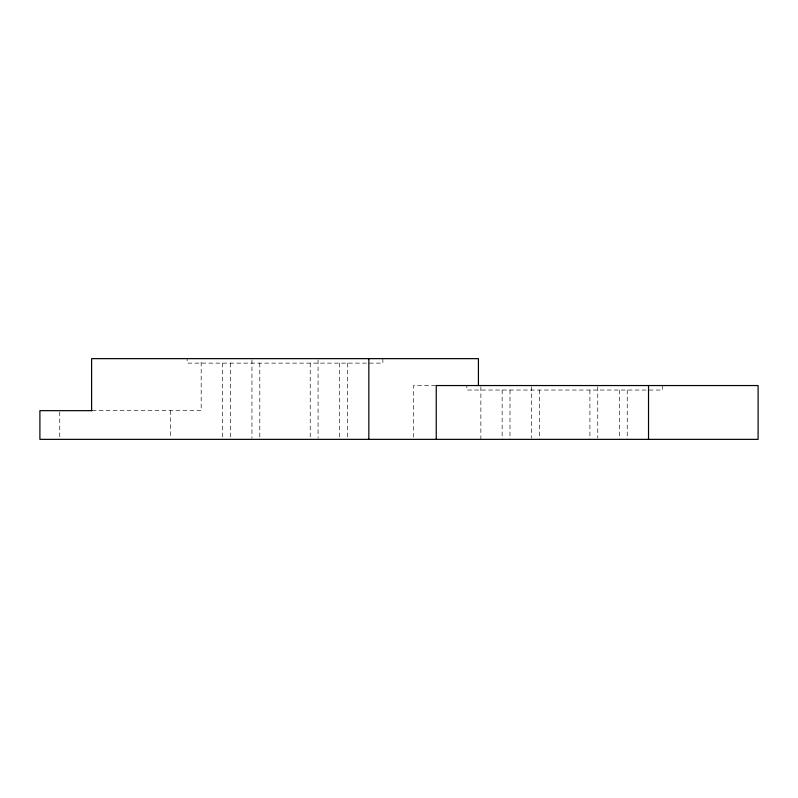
<?xml version="1.0" encoding="UTF-8"?>
<svg xmlns="http://www.w3.org/2000/svg" width="798" height="798" viewBox="0 0 798 798"><rect width="100%" height="100%" fill="white"/><g stroke="black" fill="none" stroke-linecap="round" stroke-linejoin="round"><path stroke-width="0.6" stroke-dasharray="3.99 2.99" d="M435.518 385.544L413.454 385.544L413.454 438.142M92.149 410.661L201.186 410.661L201.186 359.878M662.559 385.544L662.559 390.032L466.83 390.032L466.83 385.544M627.238 390.032L627.238 439.359M619.388 390.032L619.388 439.359M597.752 386.771L597.752 438.142M589.912 390.032L589.912 439.359M539.478 390.032L539.478 439.359M531.628 386.771L531.628 438.142M509.992 390.032L509.992 439.359M502.142 390.032L502.142 439.359M480.865 386.771L480.865 439.359M382.87 358.641L382.87 363.12L187.151 363.12L187.151 358.641M347.559 363.12L347.559 439.359M339.709 363.12L339.709 439.359M318.073 359.878L318.073 438.122M310.223 363.12L310.223 439.359M259.799 363.12L259.799 438.132M251.949 359.878L251.949 438.122M230.313 363.12L230.313 439.359M222.462 363.12L222.462 439.359M170.682 410.661L170.682 438.172M59.74 411.858L59.74 438.172"/><path stroke-width="1.2" d="M92.149 410.661L39.9 410.661L39.9 439.359L758.1 439.359L758.1 385.544L436.247 385.544L436.247 439.359M648.525 385.544L648.525 439.359M478.421 385.544L478.421 358.641L91.61 358.641L91.61 410.661M368.836 358.641L368.836 439.359"/></g></svg>
